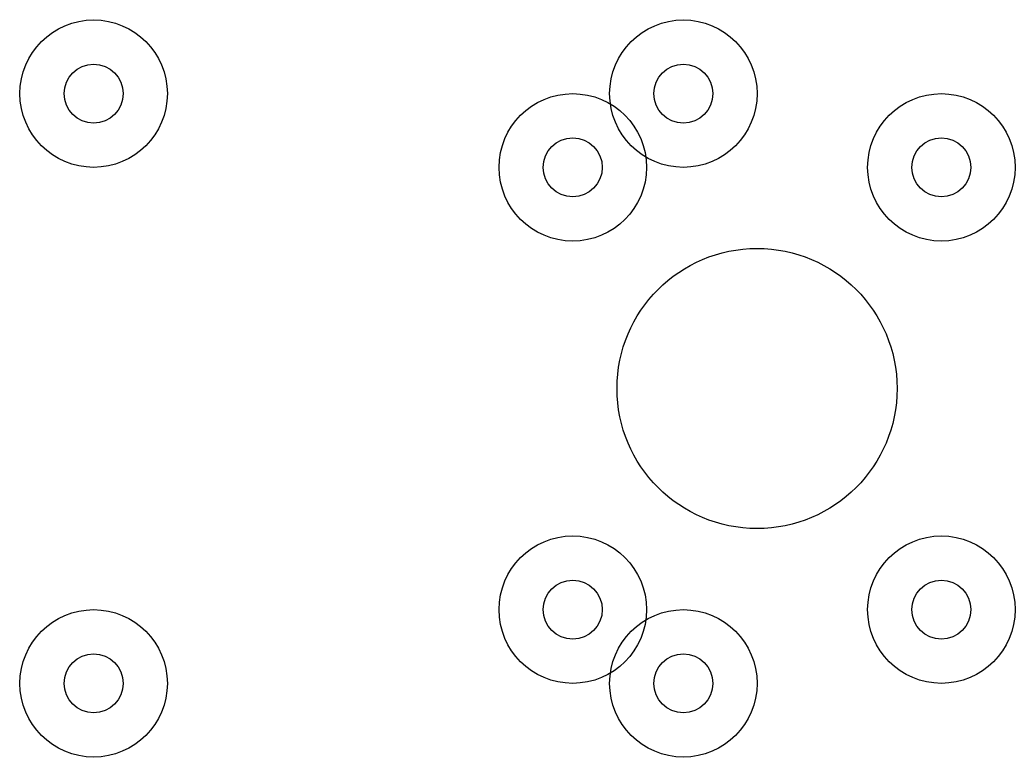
# Model space of a CAD drawing. Header units: inches. Extents: x 148.8 to 216.3, y -50.6 to -0.6.
import ezdxf

# ---------------------------------------------------------------- set-up
doc = ezdxf.new("R2010")
doc.units = ezdxf.units.IN
doc.header["$MEASUREMENT"] = 0
doc.layers.get('0').update_dxf_attribs({"true_color": 0xe7f0ff})

msp = doc.modelspace()

# ---------------------------------------------------------------- linework, layer by layer
for centre, radius in [((153.774, -5.611, 16.5), 5), ((193.774, -5.611, 16.5), 5), ((153.774, -5.611, 16.5), 2), ((193.774, -5.611, 16.5), 2), ((186.274, -10.611), 5), ((211.274, -10.611), 5), ((186.274, -10.611), 2), ((211.274, -10.611), 2), ((198.774, -25.611, 16.5), 9.5), ((186.274, -40.611), 5), ((211.274, -40.611), 5), ((186.274, -40.611), 2), ((211.274, -40.611), 2), ((153.774, -45.611, 16.5), 5), ((193.774, -45.611, 16.5), 5), ((153.774, -45.611, 16.5), 2), ((193.774, -45.611, 16.5), 2)]:
    msp.add_circle(centre, radius)

doc.saveas('drawing.dxf')
